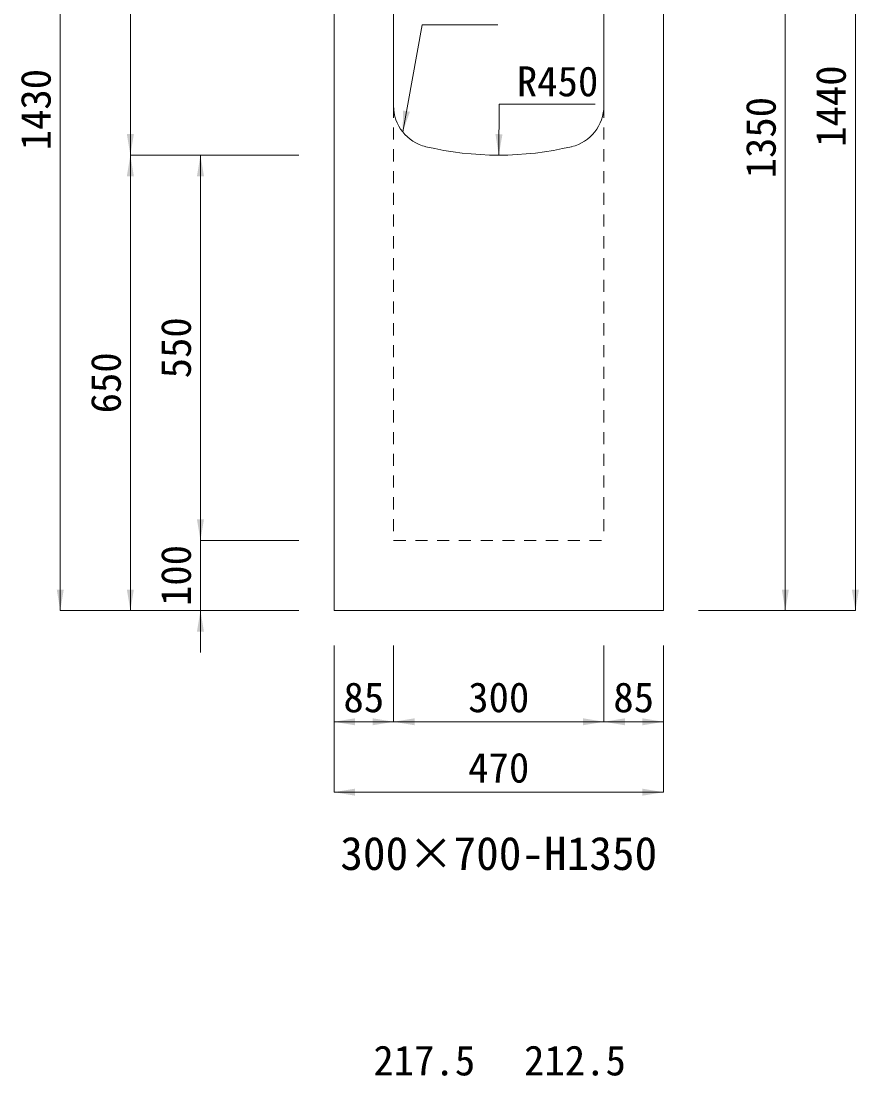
# Model space of a CAD drawing. Units: millimetres at full size. Extents: x -1934 to 78146, y -143454 to -112471.
# Drawn here: x 35943 to 37139, y -134488 to -132982 of the extents above; entities that cross this region are included whole.
import ezdxf
from ezdxf.enums import TextEntityAlignment as Align

# ---------------------------------------------------------------- set-up
doc = ezdxf.new("R2010")
doc.units = ezdxf.units.MM
doc.header["$LTSCALE"] = 23
doc.linetypes.add('USER3', pattern=[1.35, 0.75, -0.6])
for name, color, linetype, lineweight in [('0_2', 7, 'Continuous', 13), ('寸法線', 7, 'Continuous', 13), ('引出線', 4, 'Continuous', 13), ('本体', 2, 'Continuous', 13)]:
    doc.layers.add(name, color=color, linetype=linetype, lineweight=lineweight)
doc.styles.add('ＭＳ ゴシック', font='')
doc.styles.get('ＭＳ ゴシック').set_extended_font_data('MS Gothic')

# ---------------------------------------------------------------- blocks, each defined once
blk = doc.blocks.new('filled_arrow')
at = {"color": 0, "linetype": 'Continuous', "lineweight": -2}
blk.add_solid([(7.5, 1.25), (0, 0), (7.5, -1.25)], dxfattribs=at)

msp = doc.modelspace()

# ---------------------------------------------------------------- linework, layer by layer
at = {"layer": '寸法線'}
for p, q in [((37133.58, -133823.33), (37133.58, -132383.33)), ((35999.26, -133823.33), (35999.26, -132393.33)), ((36099.26, -132473.33), (36099.26, -133173.34)), ((37033.58, -133823.33), (37033.58, -132473.33)), ((36339.82, -133173.34), (36099.26, -133173.34)), ((36099.26, -133823.33), (36099.26, -133173.34)), ((36339.82, -133173.34), (36099.26, -133173.34)), ((36199.26, -133173.34), (36199.26, -133723.33)), ((36339.82, -133173.34), (36199.26, -133173.34)), ((36199.26, -133663.33), (36199.26, -133883.33)), ((36339.82, -133723.33), (36199.26, -133723.33)), ((36339.82, -133723.33), (36199.26, -133723.33)), ((36339.82, -133823.33), (35999.26, -133823.33)), ((36339.82, -133823.33), (36099.26, -133823.33)), ((36339.82, -133823.33), (36199.26, -133823.33)), ((36909.82, -133823.33), (37033.58, -133823.33)), ((36909.82, -133823.33), (37133.58, -133823.33)), ((36389.82, -133873.33), (36389.82, -133982.13)), ((36389.82, -133873.33), (36389.82, -134082.6)), ((36474.82, -133873.33), (36474.82, -133982.13)), ((36474.82, -133873.33), (36474.82, -133982.13)), ((36774.82, -133873.33), (36774.82, -133982.13)), ((36774.82, -133873.33), (36774.82, -133982.13)), ((36859.82, -133873.33), (36859.82, -133982.13)), ((36859.82, -133873.33), (36859.82, -134082.6)), ((36389.82, -133982.13), (36474.82, -133982.13)), ((36474.82, -133982.13), (36774.82, -133982.13)), ((36774.82, -133982.13), (36859.82, -133982.13)), ((36389.82, -134082.6), (36859.82, -134082.6))]:
    msp.add_line(p, q, dxfattribs=at)
at = {"layer": '引出線'}
for points in [[(36487.75, -133140.02), (36515.74, -132987.24), (36623.43, -132987.24)], [(36624.82, -133173.34), (36625.61, -133100.62), (36762.54, -133100.62)]]:
    msp.add_lwpolyline(points, dxfattribs=at)
at = {"layer": '本体', "lineweight": 20}
for p, q in [((36389.82, -132473.33), (36389.82, -133823.33)), ((36474.82, -133102.81), (36474.82, -132473.33)), ((36774.82, -133102.81), (36774.82, -132473.33)), ((36859.82, -133823.33), (36859.82, -132473.33)), ((36389.82, -133823.33), (36859.82, -133823.33))]:
    msp.add_line(p, q, dxfattribs=at)
at = {"layer": '本体', "linetype": 'USER3', "lineweight": 9}
for p, q in [((36474.82, -133102.81), (36474.82, -133723.33)), ((36774.82, -133102.81), (36774.82, -133723.33)), ((36474.82, -133723.33), (36774.82, -133723.33))]:
    msp.add_line(p, q, dxfattribs=at)
at = {"layer": '本体', "lineweight": 20}
for centre, radius, start, end in [((36534.82, -133102.81), 60, 180, 256.65776), ((36714.82, -133102.81), 60, 283.34229, 0), ((36624.82, -132723.34), 450, 256.65776, 283.34229)]:
    msp.add_arc(centre, radius, start, end, dxfattribs=at)

# ---------------------------------------------------------------- block references
at = {"layer": '寸法線', "xscale": 4, "yscale": 4}
for p, rotation in [((36099.26, -133173.34), 90), ((36099.26, -133173.34), 270), ((36199.26, -133173.34), 270), ((36199.26, -133723.33), 90), ((36199.26, -133723.33), 90), ((35999.26, -133823.33), 90), ((36099.26, -133823.33), 90), ((37033.58, -133823.33), 90), ((37133.58, -133823.33), 90), ((36199.26, -133823.33), 270), ((36474.82, -133982.13), 180), ((36774.82, -133982.13), 180), ((36859.82, -133982.13), 180), ((36859.82, -134082.6), 180)]:
    msp.add_blockref('filled_arrow', p, dxfattribs=dict(at, rotation=rotation))
for p in [(36389.82, -133982.13), (36474.82, -133982.13), (36774.82, -133982.13), (36389.82, -134082.6)]:
    msp.add_blockref('filled_arrow', p, dxfattribs=at)
at = {"layer": '引出線', "xscale": 4, "yscale": 4}
for p, rotation in [((36487.75, -133140.02), 79.6), ((36624.82, -133173.34), 89.4)]:
    msp.add_blockref('filled_arrow', p, dxfattribs=dict(at, rotation=rotation))

# ---------------------------------------------------------------- texts
at = {"layer": '0_2', "style": 'ＭＳ ゴシック'}
msp.add_text('300×700-H1350', height=47.47, dxfattribs=at).set_placement((36624.82, -134169.94), align=Align.MIDDLE_CENTER)
at = {"layer": '寸法線', "style": 'ＭＳ ゴシック'}
for s, p in [('1430', (35964.26, -133108.33)), ('1440', (37098.58, -133103.33)), ('1350', (36998.58, -133148.33)), ('550', (36164.26, -133448.34)), ('650', (36064.26, -133498.34)), ('100', (36164.26, -133773.33))]:
    msp.add_text(s, height=42.72, rotation=90, dxfattribs=at).set_placement(p, align=Align.MIDDLE_CENTER)
for s, p in [('85', (36432.32, -133947.13)), ('300', (36624.82, -133947.13)), ('85', (36817.32, -133947.13)), ('470', (36624.82, -134047.6)), ('217.5', (36518.57, -134465.55)), ('212.5', (36733.57, -134465.55))]:
    msp.add_text(s, height=42.72, dxfattribs=at).set_placement(p, align=Align.MIDDLE_CENTER)
at = {"layer": '引出線', "style": 'ＭＳ ゴシック'}
msp.add_text('R450', height=42.72, dxfattribs=at).set_placement((36650.61, -133046.62), align=Align.TOP_LEFT)

doc.saveas('drawing.dxf')
